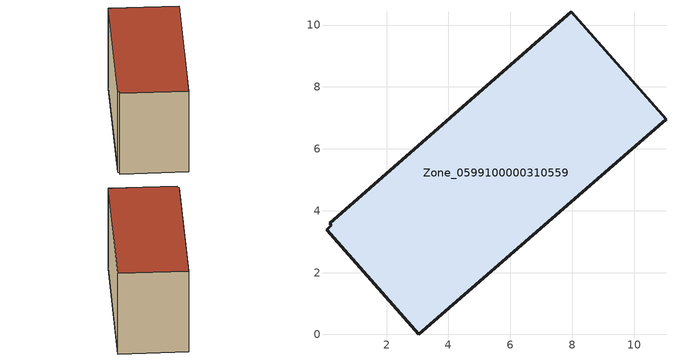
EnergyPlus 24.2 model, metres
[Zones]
Zone_0599100000310559
 floor ground (C_G): 0.06,3.38 0.21,3.53 0.16,3.59 7.97,10.44 11.03,6.95 3.04,0 z0
 wall outside (C_F): 11.03,6.95 7.97,10.44 0.16,3.59 0.21,3.53 0.06,3.38 3.04,0 11.03,6.95 z0:6.17
 roof outside (C_R): 0.21,3.53 0.06,3.38 3.04,0 11.03,6.95 7.97,10.44 0.16,3.59 z6.17
[BUILDING]
Pand.0599100000310559: North Axis=0; Terrain=City; Loads Convergence Tolerance Value=0.04; Temperature Convergence Tolerance Value=0.4; Solar Distribution=FullExterior; Maximum Number of Warmup Days=25; Minimum Number of Warmup Days=1
[Site:Location]
Rotterdam.The.Hague.AP_ZH_NLD Design_Conditions: Latitude=51.96; Longitude=4.45; Time Zone=1; Elevation=-4.5
[SITE:GROUNDTEMPERATURE:BUILDINGSURFACE]
18, 18, 18, 18, 18, 18, 18, 18, 18, 18, 18, 18
[MATERIAL] Thermal Absorptance=0.9; Solar Absorptance=0.7; Visible Absorptance=0.7
Name | Roughness | Thickness | Conductivity | Density | Specific Heat
G.TI.1946 | MediumSmooth | 0.15 | 1 | 540 | 1210
F.TI.1946 | Rough | 0.3 | 0.857143 | 1920 | 840
R.TI.1946 | MediumRough | 0.2 | 0.1 | 1500 | 1000
[CONSTRUCTION]
C_G: G.TI.1946
C_F: F.TI.1946
C_R: R.TI.1946
[ZONE]
Zone_0599100000310559: Type=1; Multiplier=1; Ceiling Height=Autocalculate; Volume=Autocalculate; Floor Area=autocalculate; Part of Total Floor Area=Yes
[ZONEINFILTRATION:DESIGNFLOWRATE]
Infil_Zone_0599100000310559: Zone or ZoneList or Space or SpaceList=Zone_0599100000310559; Schedule=AlwaysOn; Design Flow Rate Calculation Method=Flow/Area; Flow Rate per Floor Area=0.003; Constant Term Coefficient=1; Temperature Term Coefficient=0; Velocity Term Coefficient=0; Velocity Squared Term Coefficient=0
[HVACTEMPLATE:ZONE:IDEALLOADSAIRSYSTEM]
Zone_0599100000310559: Maximum Heating Supply Air Temperature=50; Minimum Cooling Supply Air Temperature=13; Maximum Heating Supply Air Humidity Ratio=0.0156; Minimum Cooling Supply Air Humidity Ratio=0.0077; Heating Limit=NoLimit; Cooling Limit=NoLimit; Dehumidification Control Type=ConstantSensibleHeatRatio; Cooling Sensible Heat Ratio=0.7; Dehumidification Setpoint=60; Humidification Control Type=None; Humidification Setpoint=30; Outdoor Air Method=None; Outdoor Air Flow Rate per Person=0.00944; Outdoor Air Flow Rate per Zone Floor Area=0; Outdoor Air Flow Rate per Zone=0; Demand Controlled Ventilation Type=None; Outdoor Air Economizer Type=NoEconomizer; Heat Recovery Type=None; Sensible Heat Recovery Effectiveness=0.7; Latent Heat Recovery Effectiveness=0.65
[ZONECONTROL:THERMOSTAT]
ThermostatControl_Zone_0599100000310559: Zone or ZoneList=Zone_0599100000310559; Control Type Schedule=DualSetpointControlType; Control 1=Thermostat_Zone_0599100000310559; Temperature Difference Between Cutout And Setpoint=0
[THERMOSTATSETPOINT:DUALSETPOINT]
Thermostat_Zone_0599100000310559: Heating Setpoint Temperature Schedule=HeatingSetpoint_Zone_0599100000310559; Cooling Setpoint Temperature Schedule=CoolingSetpoint_Zone_0599100000310559
[SCHEDULE:COMPACT]
HeatingSetpoint_Zone_0599100000310559: Through: 12/31, For: AllDays, Until: 24:00, 21
CoolingSetpoint_Zone_0599100000310559: Through: 12/31, For: AllDays, Until: 24:00, 24
DualSetpointControlType: Through: 12/31, For: AllDays, Until: 24:00, 4
AlwaysOn: Through: 12/31, For: AllDays, Until: 24:00, 1
